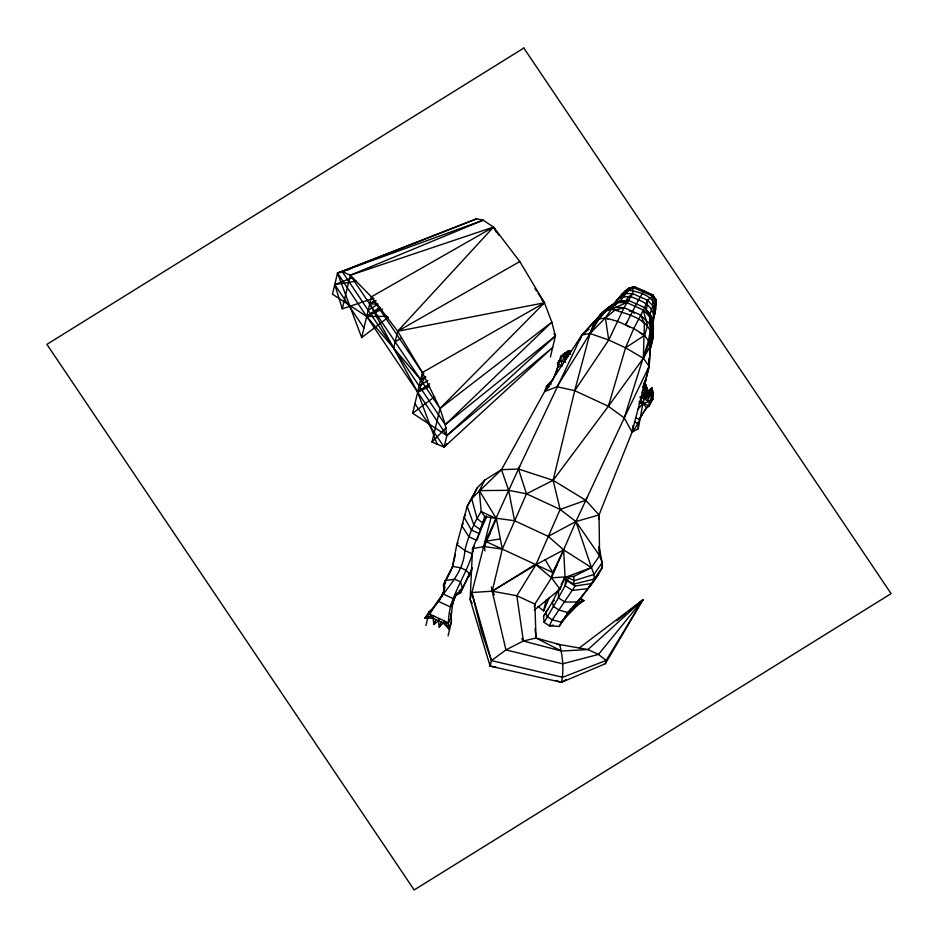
<?xml version="1.0" encoding="UTF-8"?>
<svg xmlns="http://www.w3.org/2000/svg" width="938" height="938" viewBox="0 0 938 938"><rect width="100%" height="100%" fill="white"/><g stroke="black" fill="none" stroke-linecap="round" stroke-linejoin="round"><path stroke-width="1.41" d="M639.587 418.794L646.517 407.678L649.026 405.99L652.707 399.377L651.758 387.898L647.478 392.143L646.27 396.434M643.996 397.173L644.066 393.151L646.657 387.464L645.919 385.072L642.624 387.652L645.145 386.737L645.919 385.072L647.091 389.809L642.893 403.422L638.274 428.772L632.06 432.195L599.03 514.939L598.913 519.253M620.78 302.435L628.226 300.312L644.687 307.617L649.682 316.704L650.222 330.61L648.486 340.94L624.251 417.914L575.92 521.54L551.497 577.796L534.894 604.06L534.238 606.851M486.564 516.803L472.529 548.613L470.149 599.488L490.117 666.132L561.499 682.336L605.362 663.694L642.788 599.945L579.25 647.982L559.658 644.558L536.02 638.004L523.369 641.017L505.934 649.882L491.442 660.61L490.117 666.132L495.921 666.988M562.425 361.095L564.383 356.288L571.324 350.578L568.1 351.129L566.693 353.849L566.446 359.231L564.383 356.288L562.378 355.396L560.607 356.639L555.507 374.989M644.277 386.784L649.166 366.242L650.269 346.31L652.402 330.704L651.91 321.687L650.069 314.007L644.687 307.617L647.408 300.195L652.813 296.22L652.778 294.79L634.803 286.805C624.133 287.403 619.42 298.753 612.479 305.225L627.768 288.998L632.646 287.216M550.794 384.768L550.934 382.001M570.691 354.4L569.589 351.785L568.1 351.129L564.899 353.051L564.383 356.288L565.227 362.338L560.514 360.251L559.165 360.638L557.547 363.534L558.028 366.606L553.045 379.398L546.549 386.198L544.603 391.615L556.984 386.702L574.713 390.665L608.352 406.283L624.251 417.914L632.06 432.195L649.166 366.242L650.269 346.31L648.486 340.94L644.582 335.312L633.771 328.535L617.427 321.277L605.385 317.923L599.042 319.002L594.399 321.523L581.9 335.018L544.603 391.615L501.49 469.668L471.65 498.582L467.206 506.426L464.169 517.248L456.806 544.661L452.081 568.58L455.422 554.487M651.464 342.007L651.64 339.486M651.629 339.802L651.617 341.596M434.364 607.027L429.276 611.47L425.066 617.954L433.075 618.271L443.17 622.961L448.962 629.035L449.15 626.584M655.158 309.517L655.381 300.699L656.061 299.691L652.778 294.79L655.556 301.333L656.119 305.014L652.989 323.2L653.106 338.348L649.577 350.331M477.36 539.104L484.805 516.686L481.171 511.503L479.341 490.609L484.77 480.068L501.49 469.668L518.456 469.023L553.127 480.315L585.722 500.235L599.03 514.939L599.581 555.718L602.173 562.589L602.407 567.185C591.35 589.322 571.136 605.092 559.212 626.432L549.34 625.798L544.122 622.398L543.559 616.219L552.212 602.348L558.661 589.345L558.438 597.834L544.122 622.398M639.059 401.323L649.026 405.99C648.486 400.983 652.496 397.454 652.895 392.635L652.508 390.302L651.019 389.587L648.568 390.536L645.285 396.633M565.907 577.28L565.098 585.687L558.438 597.834L564.875 602.044L577.984 601.962L593.801 580.587L587.892 588.642L572.332 590.412L565.098 585.687L568.498 577.808L574.291 580.634L594.024 574.455L602.173 562.589L598.995 546.42M643.55 389.376L648.568 390.536L652.473 393.69L649.952 396L646.857 396.551L644.852 395.578L645.145 386.737L646.657 387.464L647.091 389.809L644.898 394.054L646.692 394.921L646.857 396.551L644.676 399.213L644.066 393.151L642.014 392.154L645.145 386.737M647.478 400.561L649.952 396L651.758 387.898L652.895 392.635L652.707 399.377L649.635 403.61L651.769 398.58M624.919 292.492L625.06 291.237L629.363 287.837L631.989 288.376L629.363 287.837M451.342 615.047L451.049 613.323L451.436 621.742L448.962 629.035C445.034 599.933 467.265 576.858 473.327 549.715M472.33 567.678L462.399 588.325L453.183 598.655L451.049 617.661L448.376 622.809L443.17 622.961L439.23 627.03L438.456 620.768L439.289 618.588M455.739 594.528L452.515 604.635L451.307 604.013M632.986 425.489L632.06 432.195C639.247 424.316 640.771 412.239 649.284 405.615L650.468 403.012L649.389 401.499L640.889 397.372M654.841 312.12L654.372 314.992L654.794 313.855L652.825 305.659L652.813 296.22L632.939 287.403L627.768 288.998L634.803 286.805L621.554 294.497M455.821 595.313L460.417 592.98L469.598 574.314L466.327 570.41L460.664 567.783L452.597 566.435L445.398 580.434L443.099 593.977L429.545 614.062L425.066 617.954L431.304 616.172M652.473 335.57C654.29 328.429 653.575 320.526 650.069 314.007L652.825 305.659L647.408 300.195L632.693 293.664L625.365 293.477L618.81 297.885L614.015 304.533M649.999 350.073C654.361 336.25 654.49 322.004 646.153 309.786L647.408 304.944L647.408 300.195M652.883 327.245L652.309 324.22L653.036 320.503M491.195 516.897L470.149 599.488L472.107 603.333M560.631 586.414L559.986 589.193L534.355 610.122M649.436 349.053L650.081 346.333M632.939 287.403L632.693 293.664L624.063 307.676L608.727 340.013L574.713 390.665L553.127 480.315L560.138 509.416L535.938 564.711L516.838 595.724L523.369 641.017L561.416 651.031L587.962 649.553L598.479 654.431L606.136 660.458L605.362 663.694M373.981 298.167L342.311 308.813L350.308 275.233L483.187 220.184L493.505 227.078L519.781 261.573L544.462 302.786L551.814 322.144L555.425 335.945L550.395 357.05M388.332 317.208L361.681 337.586L371.389 296.818L493.505 227.078L499.075 235.356M393.667 348.104L397.689 331.22L493.505 227.078L496.249 232.108M538.095 293.324L544.462 302.786L440.004 408.487L432.008 442.068L444.131 447.086L446.875 435.572L412.638 413.295L422.346 372.527L397.689 331.22L371.389 296.818L350.308 275.233L342.112 271.504L337.504 273.087L332.474 294.192L366.699 316.481L420.634 379.714L425.793 376.994M425.934 625.517L427.939 617.087M428.607 614.273L429.276 611.47M448.083 635.8L451.436 621.742M632.693 293.664L628.882 296.725L625.81 300.746L620.335 300.817L608.727 306.984L602.536 312.471L581.9 335.018L518.456 469.023L485.485 541.296L484.219 546.573L484.993 550.899M538.013 606.394L543.606 610.896L546.221 599.933M567.443 580.974L575.146 586.004L591.96 583.506L594.258 579.051L594.024 574.455L591.432 567.572L563.656 549.903L552.752 572.52L551.497 577.796L559.986 589.193L565.075 577.48L563.656 549.903L548.202 536.348L514.575 520.742L484.805 516.686M561.088 622.164L576.835 605.96L577.292 604.037L576.495 601.797M556.023 680.589L561.499 682.336C564.055 670.002 562.8 656.706 559.658 644.558L556.891 644.441M652.508 390.302L646.857 396.551L648.568 390.536M649.401 321.722L650.093 319.354L651.887 340.388L650.397 344.973L651.722 339.544M654.103 316.059L653.282 319.26L656.061 299.691L652.813 297.323M574.713 390.665L589.967 333.482L594.399 321.523L605.538 309.915L612.983 304.416L620.335 300.817L628.577 290.276C639.329 291.753 655.357 296.185 655.756 309.669L655.064 310.677M615.68 302.575L616.032 301.403C619.631 296.9 625.552 296.478 630.899 296.713C639.868 300.242 651.007 303.818 653.411 314.558L652.309 324.22M628.12 611.635L642.788 599.945L598.479 654.431L562.612 663.823L505.934 649.882L492.169 591.21L502.299 549.105L496.378 518.691L479.341 490.609L508.654 490.328L526.499 493.81L553.127 480.315L608.352 406.283L625.54 347.81L633.771 328.535L644.687 307.617M471.755 498.653L477.079 488.041L484.77 480.068M650.397 344.973L651.113 342.991M638.145 300.828L643.796 290.803L646.024 292.41M486.423 516.217L480.033 529.278L473.948 525.174L467.206 506.426L472.646 495.885M438.82 601.364L444.026 591.221L443.416 585.101L445.398 580.434L454.93 579.285L460.593 581.923L462.399 588.325L460.417 592.98L455.856 593.508M438.456 620.768L433.848 624.532L433.075 618.271L433.907 616.09M435.771 619.526L433.848 624.532L435.068 622.281M441.153 622.023L439.23 627.03L440.45 624.778M443.17 622.961L444.002 620.78M561.932 365.797L557.547 363.534L560.514 360.251L562.378 355.396L568.1 351.129M642.882 386.702L646.2 378.706L644.852 381.121M469.082 576.471L471.861 569.941M543.606 610.896L549.351 597.541M579.637 340.224L581.9 335.018L589.099 329.097M519.722 466.397L518.456 469.023L526.499 493.81L502.299 549.105L484.219 546.573L472.529 548.613L473.256 551.403M647.478 370.135L649.166 366.242L649.014 358.316M641.862 397.853L644.066 393.151L644.852 395.578M423.777 373.136L420.634 379.714L425.594 376.642M425.184 376.431L417.668 392.19L437.167 444.202M629.398 326.987L625.599 324.9L638.426 300.054M485.485 543.97L484.219 546.573L496.378 518.691L481.171 511.503C473.608 523.498 468.191 536.653 464.849 550.442C463.384 576.671 441.001 592.535 429.545 614.062L433.075 618.271M624.251 417.914L649.166 366.242L648.604 359.723M587 497.609L585.722 500.235L560.138 509.416L526.499 493.81M643.703 383.877L646.2 378.706M625.599 324.9L626.807 322.426M561.17 584.386L564.934 576.952M477.079 488.041L471.65 498.582L477.02 518.362L482.413 522.982L486.036 515.947M444.026 591.221L438.691 601.504L450.17 606.839L455.516 596.545L454.66 595.888M444.424 591.397L443.099 593.977L453.183 598.655M451.413 569.858L443.416 585.101L445.175 587.892M465.518 514.739L464.169 517.248L471.298 529.935L479.658 533.816M463.184 523.369L461.824 525.808L468.918 536.782L476.774 540.429M557.125 564.864L552.752 572.52L485.485 541.296L489.859 533.652M650.269 346.31L643.362 358.257L608.352 406.283M436.17 604.846L439.84 598.69M553.045 379.398L544.603 391.615L549.457 386.257M556.984 386.702L599.042 319.002L606.1 311.041L617.72 302.517L628.226 300.312L625.869 301.497M582.51 596.263L569.999 610.626L559.212 626.432M655.428 306.034L656.061 299.691L653.833 298.073M645.567 389.082L646.657 387.464M647.478 392.143L645.989 391.427L647.091 389.809M585.23 332.779L581.9 335.018L589.967 333.482L605.385 317.923L611.236 309.411L626.69 302.599L643.151 309.892L649.682 316.704M598.901 547.616L599.581 555.718L591.432 567.572L573.88 576.424L551.497 577.796L535.938 564.711L492.169 591.21L471.814 592.511L481.698 632.235L491.442 660.61L562.706 677.271L606.136 660.458L642.788 599.945L587.962 649.553L579.25 647.982M592.23 324.442L594.399 321.523M543.559 616.219L546.491 612.303M639.317 604.576L642.788 599.945L638.684 604.06M594.586 579.532L598.503 574.314M472.529 548.613L474.311 546.338M644.898 394.054L646.059 392.6L645.391 390.267M646.692 394.921L647.865 393.479L650.679 392.823M414.924 403.703L444.131 447.086L446.922 443.733M637.606 409.73L642.893 403.422L649.389 401.499M566.716 613.815L571.078 608.762M458.096 543.196L456.806 544.661L464.849 550.442L471.849 553.69M615.199 305.331L617.72 302.517L626.69 302.599M618.412 299.034L620.663 296.572M548.449 608.914L545.588 611.998L547.03 616.418L552.248 619.819L561.241 622.211L565.051 618.095M565.168 616.512L577.292 604.037L581.923 600.519L583.905 600.59L576.835 605.96M432.008 442.068L446.347 427.552M650.046 389.598L651.758 387.898L651.769 390.443M342.112 271.504L483.187 220.184L476.598 218.847L342.112 271.504L445.233 424.703L551.814 322.144L440.004 408.487L445.233 424.703L446.875 435.572L552.681 347.459L444.131 447.086M550.067 382.81L546.549 386.198L546.971 387.007M553.924 333.729L555.425 335.945L446.875 435.572L337.504 273.087L476.598 218.847M554.346 600.414L552.212 602.348L553.561 606.558L558.778 609.97L567.865 612.561L569.999 610.626M425.066 617.954L426.942 616.278M564.899 353.051L560.607 356.639L564.899 353.051L569.366 354.212M617.11 303.502L620.335 300.817M649.166 366.242L643.362 358.257L625.54 347.81L608.727 340.013L605.385 317.923L614.976 310.091L624.063 307.676L640.42 314.922L650.386 324.665M445.233 424.703L555.425 335.945M616.841 620.628L625.869 613.44M459.128 590.917L462.399 588.325M412.638 413.295L434.728 396.563M379.867 307.207L366.699 316.481L387.054 316.341M429.627 383.759L417.668 392.19L369.678 304.006L374.625 300.934M608.879 307.746L600.25 314.898L597.283 319.6L601.375 314.089L615.762 304.111L612.983 304.416L606.487 309.434L608.434 308.45M625.54 347.81L644.582 335.312L647.537 325.521L643.151 309.892M647.548 397.548L649.952 396L651.969 396.973L652.707 399.377M380.3 307.981L366.699 316.481L382.54 309.036M491.031 228.614L493.505 227.078L350.308 275.233L440.004 408.487L422.346 372.527L371.389 296.818M368.188 310.244L378.096 304.088M395.156 341.866L401.347 338.02M541.988 304.322L544.462 302.786L541.672 299.515M419.157 385.952L427.822 380.57M535.317 564.43L492.169 591.21L494.455 594.856M428.83 385.295L417.668 392.19L429.545 386.608M644.676 399.213L649.952 396M561.499 682.336L566.376 679.44M519.781 261.573L397.689 331.22L544.462 302.786L422.346 372.527M566.376 352.477L563.163 354.271L563.234 356.299M376.091 300.559L369.678 304.006L376.959 303.959M548.202 536.348L575.92 521.54L599.03 514.939M535.938 564.711L563.656 549.903M574.888 605.174L577.292 604.037M352.489 277.695L334.76 284.601L342.311 308.813M350.026 269.171L337.504 273.087L361.681 337.586M637.394 428.971L638.274 428.772L637.91 423.566L634.393 421.866M356.288 281.177L334.76 284.601L363.967 327.995M553.361 625.165L549.34 625.798L552.248 619.819L575.146 586.004L573.904 584.093L567.807 580.681L565.075 577.48L591.432 567.572L575.92 521.54L560.138 509.416M485.485 541.296L500.329 538.963M557.547 363.534L558.368 363.428M558.028 366.606L561.78 366.418M610.779 307.089L624.063 307.676M610.685 309.071L605.538 309.915L600.25 314.898L601.246 315.836M608.727 340.013L589.967 333.482C595.396 324.618 599.265 311.064 611.236 309.411L617.861 310.29M629.363 311.099L632.247 311.299L634.264 313.269M651.722 338.231L653.106 338.348L652.965 334.843L652.402 330.704L650.878 327.925M639.001 403.035L642.893 403.422L646.517 407.678M639.857 289.994L643.796 290.803M614.976 310.091C628.167 314.382 646.235 318.404 651.218 333.142L649.19 342.769L643.362 358.257L644.406 323.153L640.42 314.922M605.385 317.923L608 319.072M641.967 334.151L644.582 335.312L639.517 332.533M441.352 596.357L442.056 596.685M429.545 614.062L448.376 622.809M646.059 392.6L647.865 393.479M635.671 417.668L639.481 419.509M535.07 628.8L536.02 638.004L561.416 651.031M583.905 600.59L581.044 598.585L581.923 600.519M642.378 321.171L644.406 323.153M573.693 605.737L574.56 606.851M575.92 521.54L599.581 555.718M534.906 288.587L536.501 290.956M521.845 638.59L523.369 641.017M566.693 353.849L568.393 356.592M545.177 559.775L552.752 572.52M652.813 296.22L655.556 301.333L654.079 296.725M445.773 622.879L448.962 629.035M639.904 396.903L642.893 403.422M559.165 360.638L559.716 361.88M560.514 360.251L562.53 365.14M501.49 469.668L508.654 490.328L514.575 520.742M471.814 592.511L491.442 660.61M652.473 393.69L653.106 396.012M601.821 564.524L602.407 567.185L594.258 579.051L573.904 584.093L573.88 576.424M491.406 586.895L492.169 591.21L516.838 595.724L534.894 604.06L536.02 638.004M445.398 580.434L445.515 583.237M490.023 663.26L490.117 666.132M645.919 385.072L645.989 391.427M523.838 48.037L46.9 344.363L414.162 889.963L891.1 593.637L523.838 48.037"/></g></svg>
